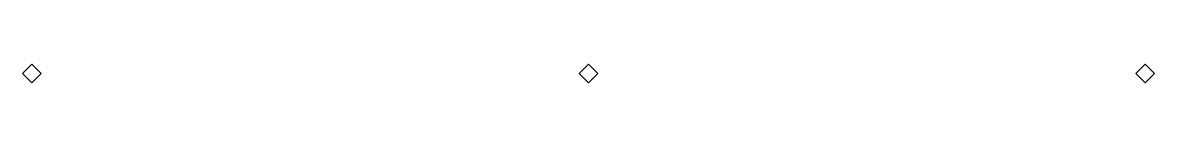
# Model space of a CAD drawing. Extents: x -0.61 to 0.61, y -0.55 to -0.53.
import ezdxf

# ---------------------------------------------------------------- set-up
doc = ezdxf.new("R2010")
doc.units = 0
doc.layers.add('SUPPORTS', color=4, linetype='CONTINUOUS')

msp = doc.modelspace()

# ---------------------------------------------------------------- linework, layer by layer
at = {"layer": 'SUPPORTS'}
for points in [[(-0.6, -0.53, 1.51), (-0.61, -0.54, 1.51), (-0.61, -0.54, 1.82), (-0.6, -0.53, 1.82)], [(-0.59, -0.54, 1.51), (-0.6, -0.53, 1.51), (-0.6, -0.53, 1.82), (-0.59, -0.54, 1.82)], [(0, -0.53, 1.51), (-0.01, -0.54, 1.51), (-0.01, -0.54, 1.82), (0, -0.53, 1.82)], [(0.01, -0.54, 1.51), (0, -0.53, 1.51), (0, -0.53, 1.82), (0.01, -0.54, 1.82)], [(0.6, -0.53, 1.51), (0.59, -0.54, 1.51), (0.59, -0.54, 1.82), (0.6, -0.53, 1.82)], [(0.61, -0.54, 1.51), (0.6, -0.53, 1.51), (0.6, -0.53, 1.82), (0.61, -0.54, 1.82)], [(-0.61, -0.54, 1.51), (-0.6, -0.55, 1.51), (-0.6, -0.55, 1.82), (-0.61, -0.54, 1.82)], [(-0.6, -0.55, 1.51), (-0.59, -0.54, 1.51), (-0.59, -0.54, 1.82), (-0.6, -0.55, 1.82)], [(-0.01, -0.54, 1.51), (0, -0.55, 1.51), (0, -0.55, 1.82), (-0.01, -0.54, 1.82)], [(0, -0.55, 1.51), (0.01, -0.54, 1.51), (0.01, -0.54, 1.82), (0, -0.55, 1.82)], [(0.59, -0.54, 1.51), (0.6, -0.55, 1.51), (0.6, -0.55, 1.82), (0.59, -0.54, 1.82)], [(0.6, -0.55, 1.51), (0.61, -0.54, 1.51), (0.61, -0.54, 1.82), (0.6, -0.55, 1.82)]]:
    msp.add_3dface(points, dxfattribs=at)

doc.saveas('drawing.dxf')
